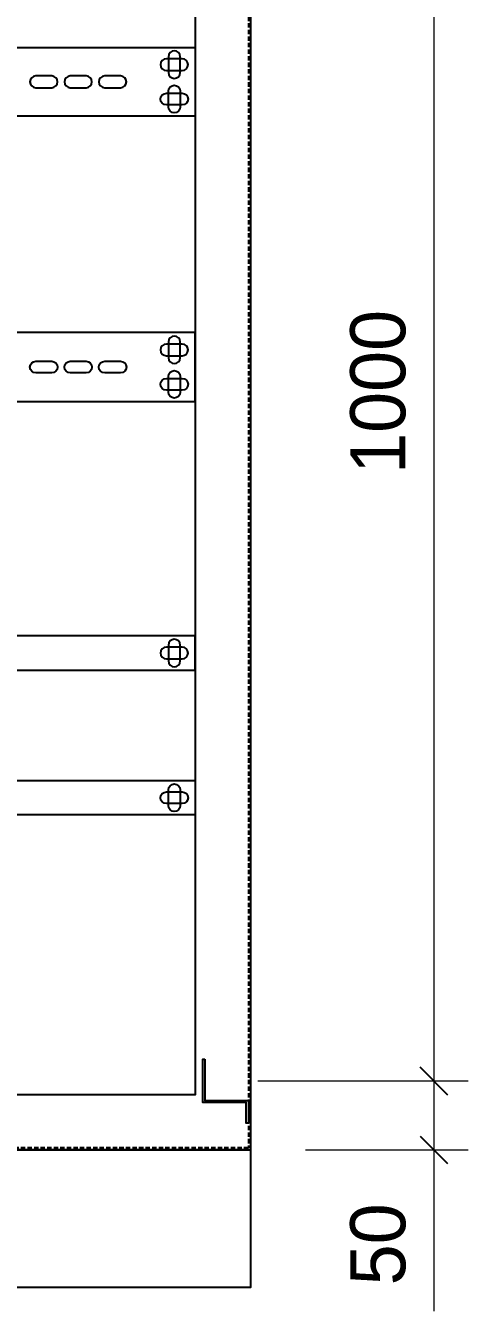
# Model space of a CAD drawing. Header units: millimetres. Extents: x 0 to 4277, y 0 to 3024.
# Drawn here: x 2732 to 3053, y 1481 to 2414 of the extents above; entities that cross this region are included whole.
import ezdxf

# ---------------------------------------------------------------- set-up
doc = ezdxf.new("R2010")
doc.units = ezdxf.units.MM
doc.linetypes.add('HIDDEN2', pattern=[4.7625, 3.175, -1.5875])
doc.layers.add('CNC', color=7, linetype='Continuous')
doc.layers.add('DIM', color=253, linetype='Continuous')
doc.dimstyles.new('Dim-40', dxfattribs={"dimtxt": 40, "dimasz": 20, "dimexe": 25, "dimexo": 40, "dimgap": 20, "dimtad": 1, "dimdec": 0, "dimtxsty": 'Standard', "dimblk": 'OBLIQUE', "dimcen": 15, "dimclrd": 5, "dimclre": 5, "dimclrt": 3, "dimazin": 3, "dimtfac": 1, "dimtdec": 0, "dimtmove": 0, "dimatfit": 3, "dimldrblk": 'ARCHTICK', "dimlwd": 9, "dimlwe": 9})

# ---------------------------------------------------------------- blocks, each defined once
blk = doc.blocks.new('*D5')
at = {"color": 0, "linetype": 'ByBlock', "lineweight": -2}
for p, q in [((3038.35, 2638.27), (3018.35, 2658.27)), ((3018.35, 1658.27), (3038.35, 1638.27))]:
    blk.add_line(p, q, dxfattribs=at)
at = {"layer": 'Defpoints', "color": 0, "transparency": 16777216}
for p in [(2860.68, 2648.27), (2860.68, 1648.27), (3028.35, 1648.27)]:
    blk.add_point(p, dxfattribs=at)
at = {"layer": 'DIM', "color": 5, "lineweight": 9, "transparency": 16777216}
for p, q in [((2900.68, 2648.27), (3053.35, 2648.27)), ((3028.35, 2648.27), (3028.35, 1648.27)), ((2900.68, 1648.27), (3053.35, 1648.27))]:
    blk.add_line(p, q, dxfattribs=at)
at = {"layer": 'DIM', "color": 3, "transparency": 16777216, "insert": (2987.92, 2148.27), "char_height": 40, "attachment_point": 5, "rotation": 90}
blk.add_mtext('1000', dxfattribs=at)
blk = doc.blocks.new('_ArchTick')
at = {"color": 0, "const_width": 0.15}
blk.add_lwpolyline([(-0.5, -0.5), (0.5, 0.5)], dxfattribs=at)
blk = doc.blocks.new('_Oblique')
at = {"color": 0, "linetype": 'ByBlock', "lineweight": -2}
blk.add_line((-0.5, -0.5), (0.5, 0.5), dxfattribs=at)
blk = doc.blocks.new('*D6')
at = {"color": 0, "linetype": 'ByBlock', "lineweight": -2}
for p, q in [((3038.35, 1638.27), (3018.35, 1658.27)), ((3018.35, 1608.27), (3038.35, 1588.27))]:
    blk.add_line(p, q, dxfattribs=at)
at = {"layer": 'Defpoints', "color": 0, "transparency": 16777216}
for p in [(2860.68, 1648.27), (2895.18, 1598.27), (3028.35, 1598.27)]:
    blk.add_point(p, dxfattribs=at)
at = {"layer": 'DIM', "color": 5, "lineweight": 9, "transparency": 16777216}
for p, q in [((2900.68, 1648.27), (3053.35, 1648.27)), ((3028.35, 1648.27), (3028.35, 1598.27)), ((2935.18, 1598.27), (3053.35, 1598.27)), ((3028.35, 1598.27), (3028.35, 1481.11))]:
    blk.add_line(p, q, dxfattribs=at)
at = {"layer": 'DIM', "color": 3, "transparency": 16777216, "insert": (2987.92, 1529.69), "char_height": 40, "attachment_point": 5, "rotation": 90}
blk.add_mtext('50', dxfattribs=at)
blk = doc.blocks.new('ovan8.5x20')
at = {"layer": 'CNC', "color": 2, "lineweight": -3}
for p, q in [((5.75, 4.25), (-5.75, 4.25)), ((-5.75, -4.25), (5.75, -4.25))]:
    blk.add_line(p, q, dxfattribs=at)
for centre, start, end in [((-5.75, 0), 90, 270), ((5.75, 0), 270, 90)]:
    blk.add_arc(centre, 4.25, start, end, dxfattribs=at)

msp = doc.modelspace()

# ---------------------------------------------------------------- linework, layer by layer
for points in [[(2095.18, 2698.27), (2895.18, 2698.27), (2895.18, 1598.27), (2095.18, 1598.27)], [(2095.18, 1598.27), (2895.18, 1598.27), (2895.18, 1498.27), (2095.18, 1498.27)]]:
    msp.add_lwpolyline(points, close=True)
at = {"linetype": 'HIDDEN2'}
msp.add_lwpolyline([(2096.68, 2696.77), (2893.68, 2696.77), (2893.68, 1599.77), (2096.68, 1599.77)], close=True, dxfattribs=at)
at = {"color": 4}
msp.add_lwpolyline([(2135.18, 2658.27), (2855.18, 2658.27), (2855.18, 1638.27), (2135.18, 1638.27)], close=True, dxfattribs=at)
at = {"color": 8}
for points in [[(2135.18, 2398.27), (2855.18, 2398.27), (2855.18, 2348.27), (2135.18, 2348.27)], [(2135.18, 2141.27), (2855.18, 2141.27), (2855.18, 2191.27), (2135.18, 2191.27)], [(2135.18, 1946.27), (2855.18, 1946.27), (2855.18, 1971.27), (2135.18, 1971.27)], [(2135.18, 1866.27), (2855.18, 1866.27), (2855.18, 1841.27), (2135.18, 1841.27)], [(2862.18, 1664.02), (2862.18, 1634.02), (2893.68, 1634.02), (2893.68, 1617.52), (2892.18, 1617.52), (2892.18, 1632.52), (2860.68, 1632.52), (2860.68, 1664.02)]]:
    msp.add_lwpolyline(points, close=True, dxfattribs=at)

# ---------------------------------------------------------------- block references
at = {"layer": 'CNC', "lineweight": -3}
for p, rotation in [((2839.93, 2385.77), 180), ((2839.93, 2385.77), 90), ((2745.18, 2373.27), 180), ((2770.18, 2373.27), 180), ((2795.18, 2373.27), 180), ((2839.93, 2178.77), 180), ((2839.93, 2178.77), 90), ((2839.93, 1958.77), 90), ((2839.93, 1958.77), 180)]:
    msp.add_blockref('ovan8.5x20', p, dxfattribs=dict(at, rotation=rotation))
at = {"layer": 'CNC', "lineweight": -3, "xscale": -1, "rotation": 90}
for p in [(2839.93, 2360.77), (2839.93, 2153.77), (2839.93, 1853.77)]:
    msp.add_blockref('ovan8.5x20', p, dxfattribs=at)
at = {"layer": 'CNC', "lineweight": -3, "xscale": -1}
for p in [(2839.93, 2360.77), (2745.18, 2166.27), (2770.18, 2166.27), (2795.18, 2166.27), (2839.93, 2153.77), (2839.93, 1853.77)]:
    msp.add_blockref('ovan8.5x20', p, dxfattribs=at)

# ---------------------------------------------------------------- dimensions: what is measured, and where the dimension line sits
at = {"layer": 'DIM'}
for base, p1, p2, picture, middle in [((3028.35, 1648.27), (2860.68, 2648.27), (2860.68, 1648.27), '*D5', (2987.92, 2148.27)), ((3028.35, 1598.27), (2860.68, 1648.27), (2895.18, 1598.27), '*D6', (2987.92, 1529.69))]:
    dim = msp.add_linear_dim(base=base, p1=p1, p2=p2, angle=90, dimstyle='Dim-40', dxfattribs=at)
    dim.commit()
    dim.dimension.update_dxf_attribs({"geometry": picture, "text_midpoint": middle})

doc.saveas('drawing.dxf')
